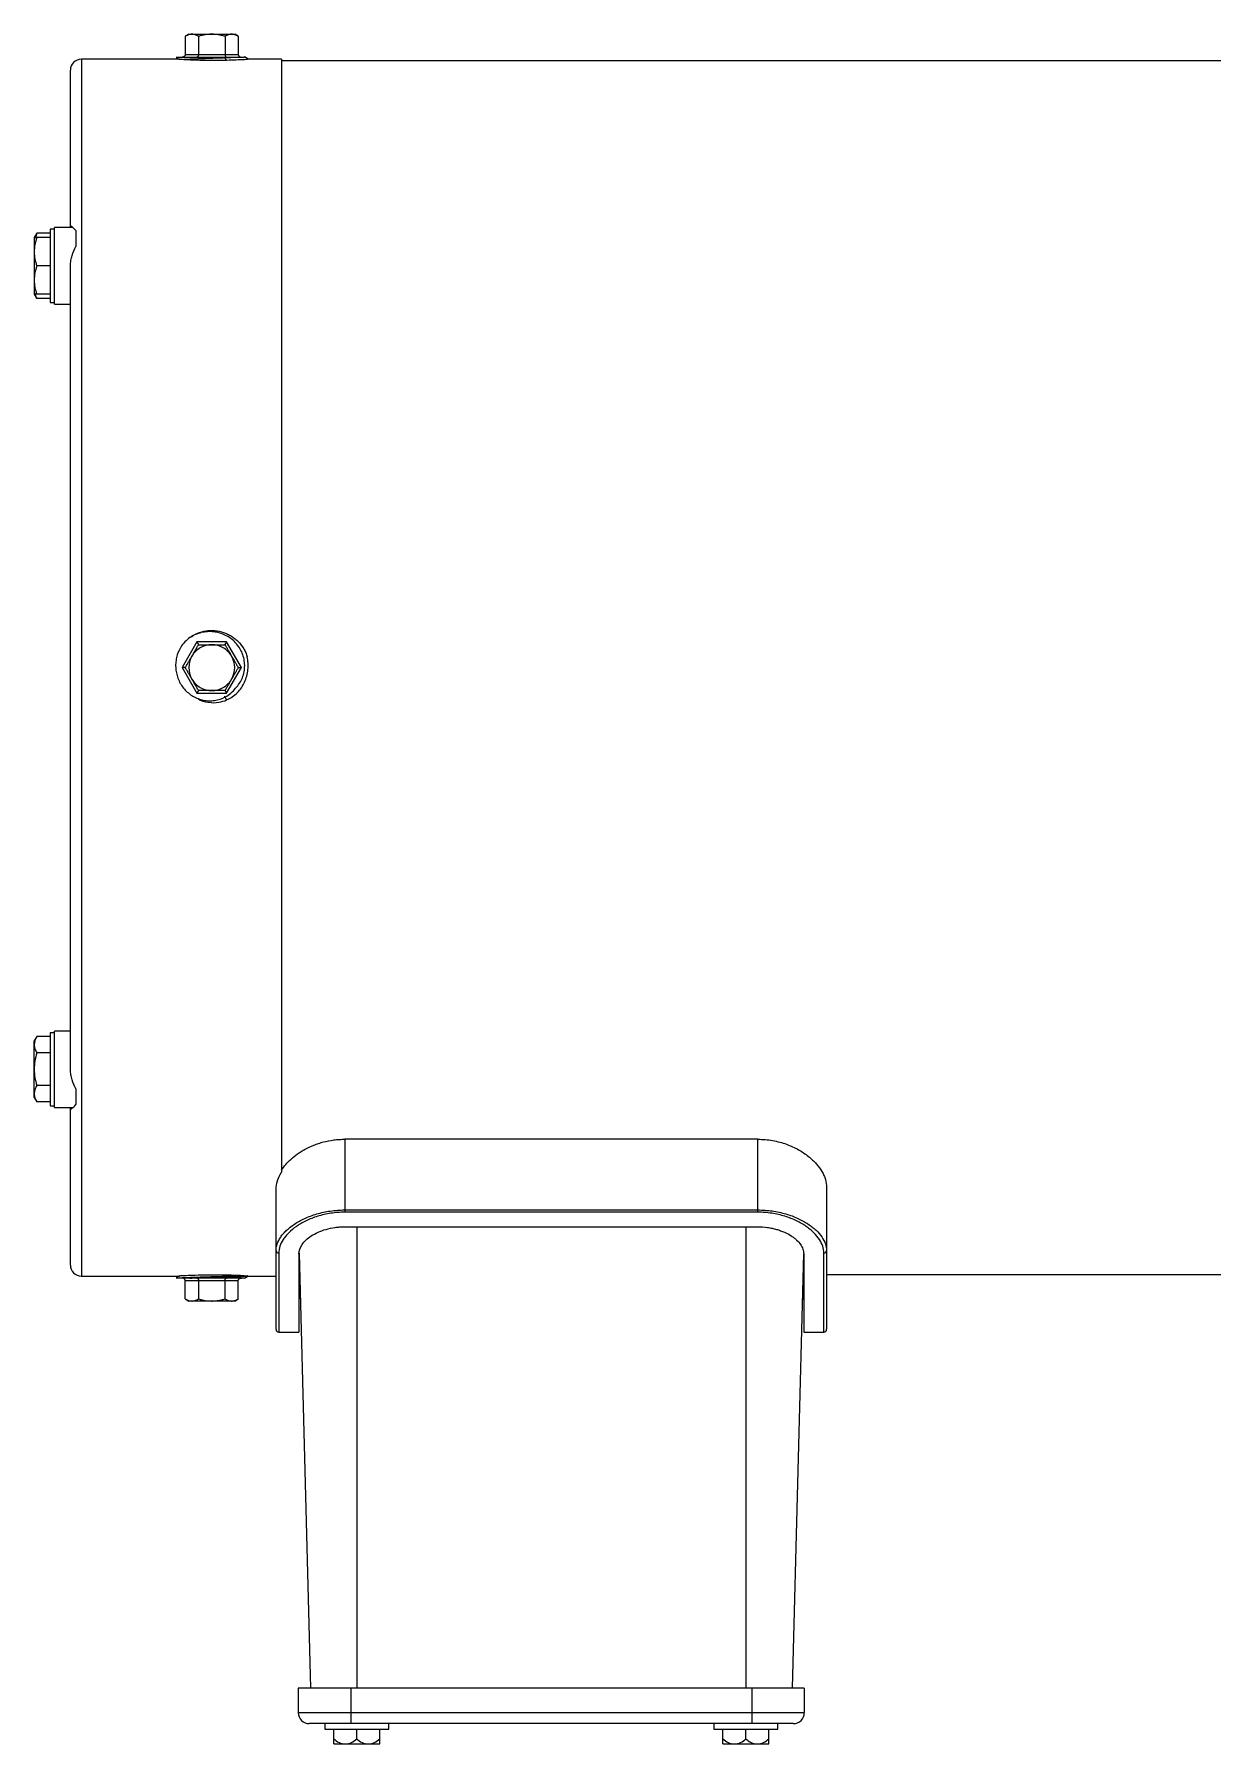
# Paper-space layout '_Top' of a CAD drawing. Header units: inches. Extents: x -5.4 to 7.4, y -5.9 to 3.5.
# Drawn here: x -5.41 to 1.01, y -5.86 to 3.45 of the extents above; entities that cross this region are included whole.
import ezdxf

# ---------------------------------------------------------------- set-up
doc = ezdxf.new("R2010")
doc.units = ezdxf.units.IN
doc.header["$MEASUREMENT"] = 0

psp = doc.layouts.new('_Top')

# ---------------------------------------------------------------- linework, layer by layer
at = {"color": 7, "linetype": 'Continuous', "lineweight": 25}
for p, q in [((-4.5673, 3.4511), (-4.5869, 3.4398)), ((-4.2981, 3.4398), (-4.3177, 3.4511)), ((-4.5868, 3.4398), (-4.5868, 3.341)), ((-4.5147, 3.4398), (-4.5147, 3.341)), ((-4.3703, 3.4398), (-4.3703, 3.341)), ((-4.2982, 3.4398), (-4.2982, 3.341)), ((-4.6176, 3.315), (-5.1525, 3.315)), ((-4.5868, 3.341), (-4.2982, 3.341)), ((-4.371, 3.3234), (-4.3691, 3.326)), ((-4.3616, 3.3103), (-4.371, 3.3234)), ((-4.2461, 3.3162), (-4.2647, 3.3269)), ((-4.0625, 3.315), (-4.2472, 3.315)), ((-4.0625, 3.315), (-4.0625, -2.7494)), ((4.0625, 3.306), (-4.0625, 3.306)), ((-5.2125, 2.397), (-5.2125, 3.255)), ((-5.3962, 2.3666), (-5.41, 2.3427)), ((-5.41, 2.3427), (-5.41, 2.0342)), ((-5.3962, 2.3666), (-5.4036, 2.3427)), ((-5.3235, 2.3666), (-5.3962, 2.3666)), ((-5.3235, 2.3427), (-5.3962, 2.3427)), ((-5.2985, 2.388), (-5.3235, 2.388)), ((-5.3235, 2.388), (-5.3235, 1.989)), ((-5.199, 2.397), (-5.2985, 2.397)), ((-5.2985, 1.98), (-5.2985, 2.397)), ((-5.1825, 2.381), (-5.1825, 2.2949)), ((-5.3235, 2.1885), (-5.3962, 2.1885)), ((-5.2125, -2.1896), (-5.2125, 2.1896)), ((-5.41, 2.0342), (-5.3962, 2.0104)), ((-5.3235, 2.0342), (-5.3962, 2.0342)), ((-5.3235, 2.0104), (-5.3962, 2.0104)), ((-5.3235, 1.989), (-5.2985, 1.989)), ((-5.2985, 1.98), (-5.2125, 1.98)), ((-4.5233, 0.14), (-4.6042, 0)), ((-4.3617, 0.14), (-4.5233, 0.14)), ((-4.2808, 0), (-4.3617, 0.14)), ((-4.6042, 0), (-4.5233, -0.14)), ((-4.3617, -0.14), (-4.2808, 0)), ((-4.5233, -0.14), (-4.3617, -0.14)), ((-4.3616, -0.1764), (-4.371, -0.1558)), ((-5.3962, -2.0104), (-5.41, -2.0342)), ((-5.41, -2.3427), (-5.41, -2.0342)), ((-5.3235, -2.0104), (-5.3962, -2.0104)), ((-5.2985, -1.989), (-5.3235, -1.989)), ((-5.3235, -1.989), (-5.3235, -2.388)), ((-5.2125, -1.98), (-5.2985, -1.98)), ((-5.2985, -2.397), (-5.2985, -1.98)), ((-5.3235, -2.0994), (-5.3962, -2.0994)), ((-5.3235, -2.2776), (-5.3962, -2.2776)), ((-5.1825, -2.2949), (-5.1825, -2.381)), ((-5.41, -2.3427), (-5.3962, -2.3666)), ((-5.3235, -2.3666), (-5.3962, -2.3666)), ((-5.3235, -2.388), (-5.2985, -2.388)), ((-5.2985, -2.397), (-5.1991, -2.397)), ((-5.2125, -3.255), (-5.2125, -2.397)), ((-1.4675, -2.5697), (-3.7175, -2.5697)), ((-3.7175, -2.5697), (-3.7175, -2.9673)), ((-1.4675, -2.9673), (-1.4675, -2.5697)), ((-4.0925, -3.605), (-4.0925, -2.8429)), ((-1.0925, -2.8324), (-1.0925, -3.605)), ((-3.7175, -2.955), (-1.4675, -2.955)), ((-1.4675, -2.9673), (-3.7175, -2.9673)), ((-3.7175, -3.0467), (-1.4675, -3.0467)), ((-3.9675, -3.1933), (-3.9675, -3.62)), ((-3.967, -3.191), (-3.905, -5.5605)), ((-1.218, -3.1918), (-1.28, -5.5605)), ((-1.2175, -3.1933), (-1.2175, -3.62)), ((-5.1525, -3.315), (-4.6176, -3.315)), ((-4.2982, -3.341), (-4.5868, -3.341)), ((-4.5868, -3.4398), (-4.5868, -3.341)), ((-4.5147, -3.341), (-4.5147, -3.4398)), ((-4.3703, -3.4398), (-4.3703, -3.341)), ((-4.2982, -3.4398), (-4.2982, -3.341)), ((-4.2647, -3.3269), (-4.2461, -3.3162)), ((-4.2472, -3.315), (-4.0925, -3.315)), ((-1.0925, -3.306), (4.0625, -3.306)), ((-4.5869, -3.4398), (-4.5673, -3.4511)), ((-4.3177, -3.4511), (-4.2981, -3.4398)), ((-4.0775, -3.62), (-3.9675, -3.62)), ((-1.2175, -3.62), (-1.1075, -3.62)), ((-3.971, -5.5605), (-3.971, -5.6935)), ((-1.214, -5.5605), (-3.971, -5.5605)), ((-3.685, -5.5605), (-3.685, -5.7535)), ((-1.5, -5.5605), (-1.5, -5.7535)), ((-1.214, -5.5605), (-1.214, -5.6935)), ((-3.971, -5.6935), (-1.214, -5.6935)), ((-1.274, -5.7535), (-3.911, -5.7535)), ((-3.8265, -5.7535), (-3.8265, -5.7845)), ((-3.4785, -5.7845), (-3.4785, -5.7535)), ((-1.7065, -5.7535), (-1.7065, -5.7845)), ((-1.3585, -5.7845), (-1.3585, -5.7535)), ((-3.8265, -5.7845), (-3.4785, -5.7845)), ((-3.7775, -5.8635), (-3.7775, -5.7845)), ((-3.7775, -5.8635), (-3.5275, -5.8635)), ((-3.6525, -5.8365), (-3.6525, -5.7845)), ((-3.5275, -5.8635), (-3.5275, -5.7845)), ((-1.7065, -5.7845), (-1.3585, -5.7845)), ((-1.6575, -5.8635), (-1.6575, -5.7845)), ((-1.6575, -5.8635), (-1.4075, -5.8635)), ((-1.5325, -5.8365), (-1.5325, -5.7845)), ((-1.4075, -5.8635), (-1.4075, -5.7845))]:
    psp.add_line(p, q, dxfattribs=at)
at = {"color": 8, "linetype": 'Continuous', "lineweight": 25}
for p, q in [((-5.1525, 3.315), (-5.1525, -3.315)), ((-3.6525, -3.0467), (-3.6525, -5.5605)), ((-1.5325, -3.0467), (-1.5325, -5.5605)), ((-4.0775, -3.1895), (-4.0775, -3.62)), ((-1.1075, -3.62), (-1.1075, -3.1895))]:
    psp.add_line(p, q, dxfattribs=at)
at = {"color": 7, "linetype": 'Continuous', "lineweight": 25}
for centre, radius, start, end in [((-5.1525, 3.255), 0.06, 90, 180), ((-5.1525, -3.255), 0.06, 180, 270), ((-4.0783, -3.1754), 0.0142, 183.8461, 273.38818), ((-1.1067, -3.1754), 0.0142, 266.61182, 356.1539), ((-3.9525, -3.445), 0.015, 123.13768, 180), ((-1.2325, -3.445), 0.015, 360, 56.86232), ((-4.0775, -3.605), 0.015, 180, 270), ((-1.1075, -3.605), 0.015, 270, 0), ((-3.911, -5.6935), 0.06, 180, 270), ((-1.274, -5.6935), 0.06, 270, 0), ((-3.7139, -5.7752), 0.0883, 223.9815, 269.31463), ((-3.7161, -5.7752), 0.0883, 270.68537, 316.0185), ((-3.5889, -5.7752), 0.0883, 223.9815, 269.31463), ((-3.5911, -5.7752), 0.0883, 270.68537, 316.0185), ((-1.5939, -5.7752), 0.0883, 223.9815, 269.31463), ((-1.5961, -5.7752), 0.0883, 270.68537, 316.0185), ((-1.4689, -5.7752), 0.0883, 223.9815, 269.31463), ((-1.4711, -5.7752), 0.0883, 270.68537, 316.0185)]:
    psp.add_arc(centre, radius, start, end, dxfattribs=at)
for points, knots in [([(-4.5508, 3.451), (-4.5522, 3.451), (-4.5551, 3.4509), (-4.5595, 3.4503), (-4.564, 3.4495), (-4.57, 3.4478), (-4.5776, 3.4448), (-4.5837, 3.4415), (-4.5868, 3.4398)], [0, 0, 0, 0, 0.119164, 0.239723, 0.361866, 0.485774, 0.734265, 1, 1, 1, 1]), ([(-4.5147, 3.4398), (-4.5163, 3.4407), (-4.5194, 3.4425), (-4.524, 3.4447), (-4.5286, 3.4466), (-4.5345, 3.4487), (-4.5419, 3.4506), (-4.5478, 3.4509), (-4.5508, 3.451)], [0, 0, 0, 0, 0.135068, 0.265787, 0.392274, 0.514662, 0.760355, 1, 1, 1, 1]), ([(-4.5508, 3.451), (-4.5398, 3.451), (-4.5239, 3.451), (-4.4861, 3.451), (-4.4643, 3.451), (-4.4425, 3.451)], [0, 0, 0, 0, 0.5, 0.5, 1, 1, 1, 1]), ([(-4.4425, 3.451), (-4.4454, 3.451), (-4.4513, 3.4509), (-4.4601, 3.4503), (-4.469, 3.4495), (-4.481, 3.4478), (-4.4963, 3.4448), (-4.5084, 3.4415), (-4.5147, 3.4398)], [0, 0, 0, 0, 0.119134, 0.2396613, 0.3617706, 0.4856436, 0.7342133, 1, 1, 1, 1]), ([(-4.3703, 3.4398), (-4.3735, 3.4407), (-4.3798, 3.4425), (-4.3891, 3.4447), (-4.3981, 3.4466), (-4.41, 3.4487), (-4.4248, 3.4506), (-4.4366, 3.4509), (-4.4425, 3.451)], [0, 0, 0, 0, 0.135032, 0.265717, 0.392175, 0.514535, 0.760293, 1, 1, 1, 1]), ([(-4.4425, 3.451), (-4.4207, 3.451), (-4.3989, 3.451), (-4.3611, 3.451), (-4.3452, 3.451), (-4.3342, 3.451)], [0, 0, 0, 0, 0.5, 0.5, 1, 1, 1, 1]), ([(-4.3342, 3.451), (-4.3357, 3.451), (-4.3386, 3.4509), (-4.343, 3.4503), (-4.3475, 3.4495), (-4.3535, 3.4478), (-4.3611, 3.4448), (-4.3672, 3.4415), (-4.3703, 3.4398)], [0, 0, 0, 0, 0.11917, 0.239736, 0.361885, 0.4858, 0.734292, 1, 1, 1, 1]), ([(-4.2982, 3.4398), (-4.2997, 3.4407), (-4.3029, 3.4425), (-4.3075, 3.4447), (-4.3121, 3.4466), (-4.318, 3.4487), (-4.3254, 3.4506), (-4.3313, 3.4509), (-4.3342, 3.451)], [0, 0, 0, 0, 0.134916, 0.265485, 0.391827, 0.514071, 0.760071, 1, 1, 1, 1]), ([(-4.6364, 3.326), (-4.6371, 3.326), (-4.6392, 3.326), (-4.6187, 3.326), (-4.5787, 3.326), (-4.5233, 3.326), (-4.4611, 3.326), (-4.4078, 3.326), (-4.3791, 3.326), (-4.3691, 3.326)], [0, 0, 0, 0, 0.077191, 0.250746, 0.421156, 0.588415, 0.752513, 0.913507, 1, 1, 1, 1]), ([(-4.6371, 3.3248), (-4.6345, 3.3232), (-4.6289, 3.32), (-4.6232, 3.3167), (-4.6203, 3.315)], [0, 0, 0, 0, 0.473706, 1, 1, 1, 1]), ([(-4.6176, 3.3149), (-4.6177, 3.3149), (-4.6181, 3.315), (-4.6048, 3.3145), (-4.5954, 3.3141)], [0, 0, 0, 0, 0.299851, 1, 1, 1, 1]), ([(-4.5868, 3.341), (-4.5869, 3.3403), (-4.5869, 3.3388), (-4.5875, 3.3367), (-4.5884, 3.3346), (-4.5897, 3.3326), (-4.5915, 3.3306), (-4.594, 3.3288), (-4.5969, 3.3273), (-4.6003, 3.3262), (-4.6027, 3.3261), (-4.6042, 3.326)], [0, 0, 0, 0, 0.084476, 0.171269, 0.260932, 0.353968, 0.450828, 0.574732, 0.714344, 0.833102, 1, 1, 1, 1]), ([(-4.5954, 3.3141), (-4.5946, 3.3142), (-4.5855, 3.3149), (-4.5623, 3.3162), (-4.5172, 3.3181), (-4.4648, 3.32), (-4.4142, 3.3218), (-4.3836, 3.3229), (-4.371, 3.3234)], [0.00000017, 0.00000017, 0.00000017, 0.00000017, 0.00155749, 0.01780749, 0.03405749, 0.05030749, 0.06655749, 0.07905733, 0.07905733, 0.07905733, 0.07905733]), ([(-4.5954, 3.3141), (-4.5911, 3.3139), (-4.5858, 3.3135), (-4.5733, 3.3129), (-4.5659, 3.3125), (-4.5496, 3.3118), (-4.5407, 3.3115), (-4.5213, 3.3108), (-4.5108, 3.3105), (-4.4891, 3.31), (-4.4779, 3.3098), (-4.4545, 3.3095), (-4.4426, 3.3095), (-4.419, 3.3095), (-4.4071, 3.3096), (-4.3838, 3.3098), (-4.3725, 3.31), (-4.3616, 3.3103)], [0, 0, 0, 0, 0.125, 0.125, 0.25, 0.25, 0.375, 0.375, 0.5, 0.5, 0.625, 0.625, 0.75, 0.75, 0.875, 0.875, 1, 1, 1, 1]), ([(-4.5147, 3.341), (-4.5147, 3.3403), (-4.5147, 3.3388), (-4.515, 3.3367), (-4.5155, 3.3346), (-4.5161, 3.3326), (-4.517, 3.3306), (-4.5182, 3.3288), (-4.5197, 3.3273), (-4.5214, 3.3262), (-4.5226, 3.3261), (-4.5233, 3.326)], [0, 0, 0, 0, 0.084476, 0.171269, 0.260932, 0.353968, 0.450828, 0.574732, 0.714344, 0.833102, 1, 1, 1, 1]), ([(-4.3703, 3.341), (-4.3703, 3.3403), (-4.3703, 3.3388), (-4.37, 3.3367), (-4.3695, 3.3346), (-4.3689, 3.3326), (-4.368, 3.3306), (-4.3668, 3.3288), (-4.3653, 3.3273), (-4.3636, 3.3262), (-4.3624, 3.3261), (-4.3617, 3.326)], [0, 0, 0, 0, 0.084477, 0.171274, 0.260945, 0.353994, 0.45087, 0.574655, 0.714328, 0.833072, 1, 1, 1, 1]), ([(-4.3616, 3.3103), (-4.3433, 3.3108), (-4.3068, 3.3119), (-4.2684, 3.3138), (-4.2468, 3.315), (-4.2471, 3.3149), (-4.2472, 3.3148)], [0, 0, 0, 0, 0.279997, 0.559524, 0.861357, 1, 1, 1, 1]), ([(-4.3124, 3.326), (-4.3005, 3.326), (-4.2766, 3.326), (-4.2622, 3.326), (-4.2647, 3.326), (-4.2652, 3.326)], [0, 0, 0, 0, 0.432756, 0.865351, 1, 1, 1, 1]), ([(-4.2982, 3.341), (-4.2981, 3.3403), (-4.2981, 3.3388), (-4.2975, 3.3367), (-4.2966, 3.3346), (-4.2953, 3.3326), (-4.2935, 3.3306), (-4.291, 3.3288), (-4.2881, 3.3273), (-4.2847, 3.3262), (-4.2823, 3.3261), (-4.2808, 3.326)], [0, 0, 0, 0, 0.084477, 0.171274, 0.260945, 0.353994, 0.45087, 0.574655, 0.714328, 0.833072, 1, 1, 1, 1]), ([(-5.3962, 2.3427), (-5.4004, 2.3302), (-5.4039, 2.3173), (-5.4087, 2.2916), (-5.41, 2.2787), (-5.41, 2.2656)], [0, 0, 0, 0, 0.5, 0.5, 1, 1, 1, 1]), ([(-5.41, 2.3427), (-5.41, 2.3427), (-5.4087, 2.3427), (-5.4039, 2.3427), (-5.4004, 2.3427), (-5.3962, 2.3427)], [0, 0, 0, 0, 0.5, 0.5, 1, 1, 1, 1]), ([(-5.1825, 2.381), (-5.1904, 2.3895), (-5.1975, 2.3962), (-5.2058, 2.4034), (-5.2081, 2.4052), (-5.2115, 2.4078), (-5.2125, 2.4084), (-5.2125, 2.4085)], [0, 0, 0, 0, 0.5, 0.5, 0.75, 0.75, 1, 1, 1, 1]), ([(-5.41, 2.2656), (-5.41, 2.2526), (-5.4087, 2.2393), (-5.4038, 2.2136), (-5.4004, 2.201), (-5.3962, 2.1885)], [0, 0, 0, 0, 0.5, 0.5, 1, 1, 1, 1]), ([(-5.2125, 2.1896), (-5.2125, 2.1992), (-5.2115, 2.2086), (-5.2081, 2.2274), (-5.2058, 2.2366), (-5.1975, 2.263), (-5.1904, 2.2795), (-5.1825, 2.2949)], [0, 0, 0, 0, 0.25, 0.25, 0.5, 0.5, 1, 1, 1, 1]), ([(-5.41, 2.1114), (-5.41, 2.0983), (-5.4087, 2.0852), (-5.4039, 2.0595), (-5.4004, 2.0468), (-5.3962, 2.0342)], [0, 0, 0, 0, 0.5, 0.5, 1, 1, 1, 1]), ([(-5.4048, 2.0342), (-5.4039, 2.0292), (-5.4025, 2.0211), (-5.398, 2.0134), (-5.3962, 2.0104)], [0, 0, 0, 0, 0.61803, 1, 1, 1, 1]), ([(-4.5618, 0.1636), (-4.5487, 0.1731), (-4.5348, 0.1809), (-4.5052, 0.1932), (-4.4894, 0.1976), (-4.4657, 0.2012), (-4.4578, 0.202), (-4.4417, 0.2025), (-4.4336, 0.2023), (-4.4095, 0.2003), (-4.3939, 0.1971), (-4.371, 0.1894), (-4.3634, 0.1864), (-4.3489, 0.1795), (-4.3419, 0.1757), (-4.3284, 0.1672), (-4.3218, 0.1625), (-4.3093, 0.1524), (-4.3033, 0.1469), (-4.2865, 0.1297), (-4.2768, 0.117), (-4.2644, 0.0961), (-4.2607, 0.0889), (-4.2543, 0.0743), (-4.2515, 0.0668), (-4.2492, 0.0591)], [0, 0, 0, 0, 0.125, 0.125, 0.25, 0.25, 0.3125, 0.3125, 0.375, 0.375, 0.5, 0.5, 0.5625, 0.5625, 0.625, 0.625, 0.6875, 0.6875, 0.75, 0.75, 0.875, 0.875, 0.9375, 0.9375, 1, 1, 1, 1]), ([(-4.3124, -0.1117), (-4.3044, -0.1035), (-4.2974, -0.0946), (-4.2851, -0.0756), (-4.2798, -0.0654), (-4.2714, -0.0443), (-4.2683, -0.0334), (-4.2641, -0.0111), (-4.2631, 0.0004), (-4.2632, 0.0231), (-4.2643, 0.0343), (-4.2688, 0.0567), (-4.272, 0.0677), (-4.2804, 0.0887), (-4.2856, 0.0988), (-4.2979, 0.1181), (-4.3049, 0.127), (-4.3202, 0.1436), (-4.3288, 0.1513), (-4.3471, 0.1649), (-4.3567, 0.1708), (-4.377, 0.1809), (-4.3877, 0.1851), (-4.4095, 0.1915), (-4.4206, 0.1937), (-4.4431, 0.1961), (-4.4546, 0.1964), (-4.4772, 0.1949), (-4.4884, 0.1932), (-4.5105, 0.1879), (-4.5214, 0.1842), (-4.5422, 0.1752), (-4.5522, 0.1698), (-4.5618, 0.1636)], [0, 0, 0, 0, 0.0625, 0.0625, 0.125, 0.125, 0.1875, 0.1875, 0.25, 0.25, 0.3125, 0.3125, 0.375, 0.375, 0.4375, 0.4375, 0.5, 0.5, 0.5625, 0.5625, 0.625, 0.625, 0.6875, 0.6875, 0.75, 0.75, 0.8125, 0.8125, 0.875, 0.875, 0.9375, 0.9375, 1, 1, 1, 1]), ([(-4.6118, 0.111), (-4.6222, 0.0933), (-4.6297, 0.0745), (-4.6366, 0.0445), (-4.6381, 0.0344), (-4.6395, 0.0141), (-4.6395, 0.004), (-4.6377, -0.0163), (-4.6361, -0.0265), (-4.6312, -0.0463), (-4.628, -0.0559), (-4.6202, -0.0746), (-4.6154, -0.0838), (-4.6046, -0.1011), (-4.5986, -0.1093), (-4.5852, -0.1245), (-4.5778, -0.1317), (-4.562, -0.1448), (-4.5537, -0.1505), (-4.5362, -0.1607), (-4.5269, -0.1652), (-4.5078, -0.1724), (-4.498, -0.1752), (-4.4781, -0.1791), (-4.4679, -0.1803), (-4.4474, -0.1809), (-4.4372, -0.1803), (-4.4071, -0.1759), (-4.3873, -0.1695), (-4.3691, -0.1599)], [0, 0, 0, 0, 0.125, 0.125, 0.1875, 0.1875, 0.25, 0.25, 0.3125, 0.3125, 0.375, 0.375, 0.4375, 0.4375, 0.5, 0.5, 0.5625, 0.5625, 0.625, 0.625, 0.6875, 0.6875, 0.75, 0.75, 0.8125, 0.8125, 0.875, 0.875, 1, 1, 1, 1]), ([(-4.4425, 0.125), (-4.4643, 0.125), (-4.4861, 0.1192), (-4.5239, 0.0973), (-4.5398, 0.0814), (-4.5508, 0.0625)], [0, 0, 0, 0, 0.5, 0.5, 1, 1, 1, 1]), ([(-4.5508, 0.0625), (-4.5493, 0.065), (-4.5464, 0.0701), (-4.542, 0.0777), (-4.5375, 0.0855), (-4.5315, 0.0958), (-4.5239, 0.1091), (-4.5178, 0.1196), (-4.5147, 0.125)], [0, 0, 0, 0, 0.11917, 0.239736, 0.361885, 0.4858, 0.734292, 1, 1, 1, 1]), ([(-4.5233, 0.14), (-4.5228, 0.1391), (-4.5219, 0.1376), (-4.5207, 0.1355), (-4.5195, 0.1334), (-4.5182, 0.1312), (-4.5168, 0.1287), (-4.5156, 0.1267), (-4.5148, 0.1253), (-4.5147, 0.1251), (-4.5147, 0.125)], [0, 0, 0, 0, 0.11681, 0.212178, 0.286099, 0.425812, 0.549727, 0.708818, 0.858132, 1, 1, 1, 1]), ([(-4.5147, 0.125), (-4.5115, 0.125), (-4.5052, 0.125), (-4.4959, 0.125), (-4.4869, 0.125), (-4.475, 0.125), (-4.4602, 0.125), (-4.4484, 0.125), (-4.4425, 0.125)], [0, 0, 0, 0, 0.135032, 0.265717, 0.392175, 0.514535, 0.760293, 1, 1, 1, 1]), ([(-4.3342, 0.0625), (-4.3452, 0.0814), (-4.3611, 0.0973), (-4.3989, 0.1192), (-4.4207, 0.125), (-4.4425, 0.125)], [0, 0, 0, 0, 0.5, 0.5, 1, 1, 1, 1]), ([(-4.4425, 0.125), (-4.4396, 0.125), (-4.4337, 0.125), (-4.4249, 0.125), (-4.416, 0.125), (-4.404, 0.125), (-4.3887, 0.125), (-4.3766, 0.125), (-4.3703, 0.125)], [0, 0, 0, 0, 0.119134, 0.239661, 0.361771, 0.485644, 0.734213, 1, 1, 1, 1]), ([(-4.3703, 0.125), (-4.3703, 0.125), (-4.3703, 0.1251), (-4.37, 0.1256), (-4.3695, 0.1264), (-4.3689, 0.1275), (-4.368, 0.1291), (-4.3668, 0.1312), (-4.3653, 0.1337), (-4.3636, 0.1367), (-4.3624, 0.1388), (-4.3617, 0.14)], [0, 0, 0, 0, 0.0844767, 0.1712737, 0.260945, 0.3539937, 0.4508699, 0.574655, 0.7143281, 0.8330716, 1, 1, 1, 1]), ([(-4.3703, 0.125), (-4.3687, 0.1222), (-4.3656, 0.1168), (-4.361, 0.1088), (-4.3564, 0.1009), (-4.3505, 0.0906), (-4.3431, 0.0778), (-4.3372, 0.0676), (-4.3342, 0.0625)], [0, 0, 0, 0, 0.1350681, 0.2657866, 0.3922742, 0.5146617, 0.7603551, 1, 1, 1, 1]), ([(-4.5868, 0), (-4.5869, 0), (-4.5869, 0), (-4.5875, 0), (-4.5884, 0), (-4.5897, 0), (-4.5915, 0), (-4.594, 0), (-4.5969, 0), (-4.6003, 0), (-4.6027, 0), (-4.6042, 0)], [0, 0, 0, 0, 0.084476, 0.171269, 0.260932, 0.353968, 0.450828, 0.574732, 0.714344, 0.833102, 1, 1, 1, 1]), ([(-4.5868, 0), (-4.5853, 0.0027), (-4.5821, 0.0082), (-4.5775, 0.0162), (-4.5729, 0.0241), (-4.567, 0.0344), (-4.5596, 0.0471), (-4.5537, 0.0574), (-4.5508, 0.0625)], [0, 0, 0, 0, 0.134916, 0.265485, 0.391827, 0.514071, 0.760071, 1, 1, 1, 1]), ([(-4.5508, -0.0625), (-4.5522, -0.06), (-4.5551, -0.0549), (-4.5595, -0.0473), (-4.564, -0.0396), (-4.57, -0.0292), (-4.5776, -0.0159), (-4.5837, -0.0054), (-4.5868, 0)], [0, 0, 0, 0, 0.1191638, 0.2397227, 0.3618656, 0.4857743, 0.7342655, 1, 1, 1, 1]), ([(-4.5508, 0.0625), (-4.5617, 0.0436), (-4.5675, 0.0218), (-4.5675, -0.0218), (-4.5617, -0.0436), (-4.5508, -0.0625)], [0, 0, 0, 0, 0.5, 0.5, 1, 1, 1, 1]), ([(-4.3616, -0.1764), (-4.3507, -0.1716), (-4.3405, -0.1659), (-4.3212, -0.1526), (-4.3121, -0.1449), (-4.2954, -0.1282), (-4.288, -0.1192), (-4.2746, -0.0998), (-4.2687, -0.0895), (-4.2589, -0.0681), (-4.2549, -0.0571), (-4.2487, -0.0345), (-4.2465, -0.0227), (-4.2441, 0.0006), (-4.2438, 0.0123), (-4.2451, 0.0358), (-4.2467, 0.0476), (-4.2492, 0.0591)], [0, 0, 0, 0, 0.125, 0.125, 0.25, 0.25, 0.375, 0.375, 0.5, 0.5, 0.625, 0.625, 0.75, 0.75, 0.875, 0.875, 1, 1, 1, 1]), ([(-4.3342, -0.0625), (-4.3233, -0.0436), (-4.3175, -0.0218), (-4.3175, 0.0218), (-4.3233, 0.0436), (-4.3342, 0.0625)], [0, 0, 0, 0, 0.5, 0.5, 1, 1, 1, 1]), ([(-4.3342, 0.0625), (-4.3328, 0.06), (-4.3299, 0.0549), (-4.3255, 0.0473), (-4.321, 0.0396), (-4.315, 0.0292), (-4.3074, 0.0159), (-4.3013, 0.0054), (-4.2982, 0)], [0, 0, 0, 0, 0.119164, 0.239723, 0.361866, 0.485774, 0.734265, 1, 1, 1, 1]), ([(-4.2982, 0), (-4.2997, -0.0027), (-4.3029, -0.0082), (-4.3075, -0.0162), (-4.3121, -0.0241), (-4.318, -0.0344), (-4.3254, -0.0471), (-4.3313, -0.0574), (-4.3342, -0.0625)], [0, 0, 0, 0, 0.134916, 0.265485, 0.391827, 0.514071, 0.760071, 1, 1, 1, 1]), ([(-4.2982, 0), (-4.2981, 0), (-4.2981, 0), (-4.2975, 0), (-4.2966, 0), (-4.2953, 0), (-4.2935, 0), (-4.291, 0), (-4.2881, 0), (-4.2847, 0), (-4.2823, 0), (-4.2808, 0)], [0, 0, 0, 0, 0.084477, 0.171274, 0.260945, 0.353994, 0.45087, 0.574655, 0.714328, 0.833072, 1, 1, 1, 1]), ([(-4.5508, -0.0625), (-4.5398, -0.0814), (-4.5239, -0.0973), (-4.4861, -0.1192), (-4.4643, -0.125), (-4.4425, -0.125)], [0, 0, 0, 0, 0.5, 0.5, 1, 1, 1, 1]), ([(-4.5147, -0.125), (-4.5163, -0.1222), (-4.5194, -0.1168), (-4.524, -0.1088), (-4.5286, -0.1009), (-4.5345, -0.0906), (-4.5419, -0.0778), (-4.5478, -0.0676), (-4.5508, -0.0625)], [0, 0, 0, 0, 0.1350681, 0.2657866, 0.3922742, 0.5146617, 0.7603551, 1, 1, 1, 1]), ([(-4.4425, -0.125), (-4.4207, -0.125), (-4.3989, -0.1192), (-4.3611, -0.0973), (-4.3452, -0.0814), (-4.3342, -0.0625)], [0, 0, 0, 0, 0.5, 0.5, 1, 1, 1, 1]), ([(-4.3342, -0.0625), (-4.3357, -0.065), (-4.3386, -0.0701), (-4.343, -0.0777), (-4.3475, -0.0855), (-4.3535, -0.0958), (-4.3611, -0.1091), (-4.3672, -0.1196), (-4.3703, -0.125)], [0, 0, 0, 0, 0.11917, 0.239736, 0.361885, 0.4858, 0.734292, 1, 1, 1, 1]), ([(-4.5147, -0.125), (-4.5147, -0.125), (-4.5147, -0.1251), (-4.515, -0.1256), (-4.5155, -0.1264), (-4.5161, -0.1275), (-4.517, -0.1291), (-4.5182, -0.1312), (-4.5197, -0.1337), (-4.5214, -0.1367), (-4.5226, -0.1388), (-4.5233, -0.14)], [0, 0, 0, 0, 0.084476, 0.171269, 0.260932, 0.353968, 0.450828, 0.574732, 0.714344, 0.833102, 1, 1, 1, 1]), ([(-4.5179, -0.1679), (-4.5177, -0.1681), (-4.5023, -0.181), (-4.4616, -0.1905), (-4.4076, -0.1929), (-4.3754, -0.1814), (-4.3616, -0.1764)], [0, 0, 0, 0, 0.005607, 0.372748, 0.730168, 1, 1, 1, 1]), ([(-4.4425, -0.125), (-4.4454, -0.125), (-4.4513, -0.125), (-4.4601, -0.125), (-4.469, -0.125), (-4.481, -0.125), (-4.4963, -0.125), (-4.5084, -0.125), (-4.5147, -0.125)], [0, 0, 0, 0, 0.119134, 0.239661, 0.361771, 0.485644, 0.734213, 1, 1, 1, 1]), ([(-4.3703, -0.125), (-4.3735, -0.125), (-4.3798, -0.125), (-4.3891, -0.125), (-4.3981, -0.125), (-4.41, -0.125), (-4.4248, -0.125), (-4.4366, -0.125), (-4.4425, -0.125)], [0, 0, 0, 0, 0.135032, 0.265717, 0.392175, 0.514535, 0.760293, 1, 1, 1, 1]), ([(-4.3703, -0.125), (-4.3703, -0.125), (-4.3703, -0.1251), (-4.37, -0.1256), (-4.3695, -0.1264), (-4.3689, -0.1275), (-4.368, -0.1291), (-4.3668, -0.1312), (-4.3653, -0.1337), (-4.3636, -0.1367), (-4.3624, -0.1388), (-4.3617, -0.14)], [0, 0, 0, 0, 0.084477, 0.171274, 0.260945, 0.353994, 0.45087, 0.574655, 0.714328, 0.833072, 1, 1, 1, 1]), ([(-5.41, -2.0549), (-5.41, -2.0625), (-5.4087, -2.07), (-5.4039, -2.0848), (-5.4004, -2.0922), (-5.3962, -2.0994)], [0, 0, 0, 0, 0.5, 0.5, 1, 1, 1, 1]), ([(-5.41, -2.1885), (-5.41, -2.2036), (-5.4087, -2.2187), (-5.4039, -2.2484), (-5.4004, -2.263), (-5.3962, -2.2776)], [0, 0, 0, 0, 0.5, 0.5, 1, 1, 1, 1]), ([(-5.1825, -2.2949), (-5.1904, -2.2796), (-5.1975, -2.2632), (-5.2058, -2.2365), (-5.2081, -2.2274), (-5.2115, -2.2088), (-5.2125, -2.1991), (-5.2125, -2.1896)], [0, 0, 0, 0, 0.5, 0.5, 0.75, 0.75, 1, 1, 1, 1]), ([(-5.3962, -2.2776), (-5.4004, -2.2848), (-5.4039, -2.2922), (-5.4087, -2.3071), (-5.41, -2.3145), (-5.41, -2.3221)], [0, 0, 0, 0, 0.5, 0.5, 1, 1, 1, 1]), ([(-5.41, -2.3221), (-5.41, -2.3296), (-5.4087, -2.3373), (-5.4038, -2.3521), (-5.4004, -2.3594), (-5.3962, -2.3666)], [0, 0, 0, 0, 0.5, 0.5, 1, 1, 1, 1]), ([(-5.2125, -2.4085), (-5.2125, -2.4084), (-5.2115, -2.4078), (-5.2081, -2.4052), (-5.2058, -2.4034), (-5.1975, -2.3963), (-5.1904, -2.3895), (-5.1825, -2.381)], [0, 0, 0, 0, 0.25, 0.25, 0.5, 0.5, 1, 1, 1, 1]), ([(-4.0625, -2.7386), (-4.0492, -2.7175), (-4.032, -2.6971), (-4, -2.6681), (-3.9883, -2.6587), (-3.969, -2.6451), (-3.9623, -2.6406), (-3.9484, -2.632), (-3.9412, -2.6278), (-3.919, -2.6158), (-3.9033, -2.6084), (-3.8782, -2.5984), (-3.8695, -2.5953), (-3.8518, -2.5895), (-3.8428, -2.5869), (-3.8153, -2.5797), (-3.7964, -2.576), (-3.767, -2.5722), (-3.7571, -2.5713), (-3.7373, -2.57), (-3.7274, -2.5697), (-3.7175, -2.5697)], [0, 0, 0, 0, 0.25, 0.25, 0.375, 0.375, 0.4375, 0.4375, 0.5, 0.5, 0.625, 0.625, 0.6875, 0.6875, 0.75, 0.75, 0.875, 0.875, 0.9375, 0.9375, 1, 1, 1, 1]), ([(-1.4675, -2.5697), (-1.4399, -2.5697), (-1.4131, -2.5721), (-1.3738, -2.5791), (-1.3608, -2.582), (-1.3356, -2.5887), (-1.3235, -2.5925), (-1.3, -2.601), (-1.2886, -2.6056), (-1.2666, -2.6156), (-1.2561, -2.621), (-1.2261, -2.6378), (-1.2081, -2.65), (-1.1837, -2.6694), (-1.176, -2.6761), (-1.1617, -2.6897), (-1.155, -2.6966), (-1.1366, -2.7175), (-1.1263, -2.7317), (-1.1137, -2.7535), (-1.11, -2.7607), (-1.1037, -2.7752), (-1.101, -2.7824), (-1.0947, -2.804), (-1.0925, -2.8183), (-1.0925, -2.8324)], [0, 0, 0, 0, 0.125, 0.125, 0.1875, 0.1875, 0.25, 0.25, 0.3125, 0.3125, 0.375, 0.375, 0.5, 0.5, 0.5625, 0.5625, 0.625, 0.625, 0.75, 0.75, 0.8125, 0.8125, 0.875, 0.875, 1, 1, 1, 1]), ([(-4.0925, -2.8429), (-4.0925, -2.8275), (-4.0899, -2.8121), (-4.0799, -2.7809), (-4.0725, -2.7652), (-4.0625, -2.7494)], [0, 0, 0, 0, 0.5, 0.5, 1, 1, 1, 1]), ([(-4.0925, -3.1763), (-4.0925, -3.1641), (-4.0903, -3.1518), (-4.0816, -3.1271), (-4.0753, -3.1147), (-4.0625, -3.0962), (-4.0577, -3.09), (-4.047, -3.0777), (-4.0412, -3.0716), (-4.0223, -3.0538), (-4.0079, -3.0424), (-3.9749, -3.0206), (-3.9563, -3.0102), (-3.9159, -2.9917), (-3.8941, -2.9835), (-3.8469, -2.9697), (-3.8222, -2.9643), (-3.7839, -2.9588), (-3.7709, -2.9574), (-3.7444, -2.9555), (-3.7309, -2.955), (-3.7175, -2.955)], [0, 0, 0, 0, 0.125, 0.125, 0.25, 0.25, 0.3125, 0.3125, 0.375, 0.375, 0.5, 0.5, 0.625, 0.625, 0.75, 0.75, 0.875, 0.875, 0.9375, 0.9375, 1, 1, 1, 1]), ([(-3.7175, -2.9673), (-3.7305, -2.9673), (-3.7436, -2.9678), (-3.7692, -2.9697), (-3.7817, -2.9711), (-3.8064, -2.9749), (-3.8185, -2.9772), (-3.8422, -2.9826), (-3.8539, -2.9858), (-3.888, -2.9963), (-3.909, -3.0046), (-3.9476, -3.0233), (-3.9655, -3.0337), (-3.997, -3.0556), (-4.0107, -3.0671), (-4.0287, -3.0849), (-4.0342, -3.0909), (-4.0444, -3.1032), (-4.049, -3.1094), (-4.0611, -3.128), (-4.0672, -3.1404), (-4.0754, -3.165), (-4.0775, -3.1773), (-4.0775, -3.1895)], [0, 0, 0, 0, 0.0625, 0.0625, 0.125, 0.125, 0.1875, 0.1875, 0.25, 0.25, 0.375, 0.375, 0.5, 0.5, 0.625, 0.625, 0.6875, 0.6875, 0.75, 0.75, 0.875, 0.875, 1, 1, 1, 1]), ([(-1.4675, -2.955), (-1.4407, -2.955), (-1.4145, -2.9569), (-1.3761, -2.9624), (-1.3634, -2.9646), (-1.3386, -2.97), (-1.3265, -2.9731), (-1.3032, -2.9799), (-1.2919, -2.9837), (-1.27, -2.9918), (-1.2594, -2.9962), (-1.229, -3.0101), (-1.2106, -3.0203), (-1.1858, -3.0367), (-1.1779, -3.0423), (-1.1633, -3.0538), (-1.1565, -3.0597), (-1.1376, -3.0774), (-1.127, -3.0896), (-1.1098, -3.1146), (-1.1034, -3.127), (-1.0947, -3.1518), (-1.0925, -3.1641), (-1.0925, -3.1763)], [0, 0, 0, 0, 0.125, 0.125, 0.1875, 0.1875, 0.25, 0.25, 0.3125, 0.3125, 0.375, 0.375, 0.5, 0.5, 0.5625, 0.5625, 0.625, 0.625, 0.75, 0.75, 0.875, 0.875, 1, 1, 1, 1]), ([(-1.1075, -3.1895), (-1.1075, -3.1773), (-1.1096, -3.165), (-1.1178, -3.1403), (-1.124, -3.1279), (-1.1403, -3.1029), (-1.1504, -3.0907), (-1.1684, -3.0729), (-1.1749, -3.067), (-1.1888, -3.0555), (-1.1963, -3.0498), (-1.2201, -3.0334), (-1.2376, -3.0231), (-1.2667, -3.0091), (-1.2769, -3.0047), (-1.298, -2.9964), (-1.3088, -2.9926), (-1.3313, -2.9857), (-1.3429, -2.9826), (-1.3668, -2.9771), (-1.3791, -2.9748), (-1.4163, -2.9692), (-1.4416, -2.9673), (-1.4675, -2.9673)], [0, 0, 0, 0, 0.125, 0.125, 0.25, 0.25, 0.375, 0.375, 0.4375, 0.4375, 0.5, 0.5, 0.625, 0.625, 0.6875, 0.6875, 0.75, 0.75, 0.8125, 0.8125, 0.875, 0.875, 1, 1, 1, 1]), ([(-3.9675, -3.1933), (-3.9675, -3.1765), (-3.9618, -3.1598), (-3.9449, -3.135), (-3.9377, -3.1267), (-3.921, -3.111), (-3.9114, -3.1034), (-3.8894, -3.0892), (-3.8769, -3.0824), (-3.8499, -3.0703), (-3.8354, -3.065), (-3.8038, -3.0561), (-3.7873, -3.0527), (-3.7617, -3.0491), (-3.7531, -3.0482), (-3.7354, -3.047), (-3.7265, -3.0467), (-3.7175, -3.0467)], [0, 0, 0, 0, 0.25, 0.25, 0.375, 0.375, 0.5, 0.5, 0.625, 0.625, 0.75, 0.75, 0.875, 0.875, 0.9375, 0.9375, 1, 1, 1, 1]), ([(-1.4675, -3.0467), (-1.4497, -3.0467), (-1.4322, -3.0479), (-1.4066, -3.0514), (-1.3981, -3.0529), (-1.3815, -3.0563), (-1.3735, -3.0583), (-1.3579, -3.0627), (-1.3504, -3.0651), (-1.3357, -3.0704), (-1.3286, -3.0732), (-1.3083, -3.0823), (-1.2961, -3.0889), (-1.2795, -3.0996), (-1.2742, -3.1033), (-1.2645, -3.1109), (-1.2599, -3.1148), (-1.2474, -3.1266), (-1.2404, -3.1347), (-1.2289, -3.1514), (-1.2247, -3.1598), (-1.219, -3.1766), (-1.2175, -3.185), (-1.2175, -3.1933)], [0, 0, 0, 0, 0.125, 0.125, 0.1875, 0.1875, 0.25, 0.25, 0.3125, 0.3125, 0.375, 0.375, 0.5, 0.5, 0.5625, 0.5625, 0.625, 0.625, 0.75, 0.75, 0.875, 0.875, 1, 1, 1, 1]), ([(-4.6118, -3.326), (-4.6222, -3.326), (-4.6383, -3.326), (-4.6369, -3.326), (-4.6364, -3.326)], [0, 0, 0, 0, 0.639378, 1, 1, 1, 1]), ([(-4.6184, -3.3139), (-4.622, -3.316), (-4.6282, -3.3196), (-4.6345, -3.3232), (-4.6371, -3.3248)], [0, 0, 0, 0, 0.572663, 1, 1, 1, 1]), ([(-4.2655, -3.3136), (-4.2792, -3.313), (-4.307, -3.3118), (-4.3673, -3.3102), (-4.4348, -3.3096), (-4.5028, -3.3103), (-4.5617, -3.3121), (-4.6016, -3.3138), (-4.6206, -3.3149), (-4.6185, -3.3149), (-4.6179, -3.3149)], [0, 0, 0, 0, 0.133074, 0.270392, 0.412315, 0.555236, 0.695281, 0.828773, 0.953789, 1, 1, 1, 1]), ([(-4.2655, -3.3136), (-4.2697, -3.3138), (-4.2743, -3.3141), (-4.2846, -3.3146), (-4.2902, -3.3149), (-4.3081, -3.3156), (-4.3216, -3.3162), (-4.3513, -3.3172), (-4.367, -3.3177), (-4.3919, -3.3185), (-4.4004, -3.3187), (-4.4176, -3.3193), (-4.4261, -3.3195), (-4.4434, -3.32), (-4.452, -3.3203), (-4.4694, -3.3208), (-4.478, -3.3211), (-4.4949, -3.3216), (-4.5032, -3.3219), (-4.5194, -3.3224), (-4.5275, -3.3226), (-4.5507, -3.3234), (-4.5649, -3.3239), (-4.5843, -3.3247), (-4.5904, -3.325), (-4.6018, -3.3255), (-4.607, -3.3257), (-4.6118, -3.326)], [0, 0, 0, 0, 0.0625, 0.0625, 0.125, 0.125, 0.25, 0.25, 0.375, 0.375, 0.4375, 0.4375, 0.5, 0.5, 0.5625, 0.5625, 0.625, 0.625, 0.6875, 0.6875, 0.75, 0.75, 0.875, 0.875, 0.9375, 0.9375, 1, 1, 1, 1]), ([(-4.5868, -3.341), (-4.5869, -3.3403), (-4.5869, -3.3388), (-4.5875, -3.3367), (-4.5884, -3.3346), (-4.5897, -3.3326), (-4.5915, -3.3306), (-4.594, -3.3288), (-4.5969, -3.3273), (-4.6003, -3.3262), (-4.6027, -3.3261), (-4.6042, -3.326)], [0, 0, 0, 0, 0.084476, 0.171269, 0.260932, 0.353968, 0.450828, 0.574732, 0.714344, 0.833102, 1, 1, 1, 1]), ([(-4.5618, -3.326), (-4.5487, -3.3255), (-4.5348, -3.325), (-4.5052, -3.3241), (-4.4894, -3.3236), (-4.4657, -3.3229), (-4.4578, -3.3226), (-4.4417, -3.3222), (-4.4336, -3.3219), (-4.4095, -3.3212), (-4.3939, -3.3207), (-4.371, -3.32), (-4.3634, -3.3198), (-4.3489, -3.3193), (-4.3419, -3.319), (-4.3284, -3.3186), (-4.3218, -3.3183), (-4.3093, -3.3178), (-4.3033, -3.3176), (-4.2865, -3.3169), (-4.2768, -3.3164), (-4.2644, -3.3157), (-4.2607, -3.3154), (-4.2543, -3.315), (-4.2515, -3.3147), (-4.2492, -3.3145)], [0, 0, 0, 0, 0.125, 0.125, 0.25, 0.25, 0.3125, 0.3125, 0.375, 0.375, 0.5, 0.5, 0.5625, 0.5625, 0.625, 0.625, 0.6875, 0.6875, 0.75, 0.75, 0.875, 0.875, 0.9375, 0.9375, 1, 1, 1, 1]), ([(-4.2652, -3.326), (-4.2653, -3.326), (-4.2655, -3.326), (-4.2887, -3.326), (-4.3296, -3.326), (-4.3855, -3.326), (-4.4494, -3.326), (-4.5113, -3.326), (-4.5461, -3.326), (-4.5618, -3.326)], [0, 0, 0, 0, 0.100772, 0.248333, 0.398942, 0.553148, 0.709911, 0.869041, 1, 1, 1, 1]), ([(-4.5233, -3.326), (-4.5228, -3.326), (-4.5219, -3.3261), (-4.5207, -3.3266), (-4.5195, -3.3275), (-4.5182, -3.3288), (-4.5168, -3.3309), (-4.5156, -3.3338), (-4.5148, -3.3373), (-4.5147, -3.3398), (-4.5147, -3.341)], [0, 0, 0, 0, 0.1168102, 0.2121776, 0.2860986, 0.4258117, 0.549727, 0.7088181, 0.8581317, 1, 1, 1, 1]), ([(-4.3703, -3.341), (-4.3703, -3.3403), (-4.3703, -3.3388), (-4.37, -3.3367), (-4.3695, -3.3346), (-4.3689, -3.3326), (-4.368, -3.3306), (-4.3668, -3.3288), (-4.3653, -3.3273), (-4.3636, -3.3262), (-4.3624, -3.3261), (-4.3617, -3.326)], [0, 0, 0, 0, 0.084477, 0.171274, 0.260945, 0.353994, 0.45087, 0.574655, 0.714328, 0.833072, 1, 1, 1, 1]), ([(-4.2982, -3.341), (-4.2981, -3.3403), (-4.2981, -3.3388), (-4.2975, -3.3367), (-4.2966, -3.3346), (-4.2953, -3.3326), (-4.2935, -3.3306), (-4.291, -3.3288), (-4.2881, -3.3273), (-4.2847, -3.3262), (-4.2823, -3.3261), (-4.2808, -3.326)], [0, 0, 0, 0, 0.084477, 0.171274, 0.260945, 0.353994, 0.45087, 0.574655, 0.714328, 0.833072, 1, 1, 1, 1]), ([(-4.2472, -3.3148), (-4.2459, -3.3149), (-4.2438, -3.3149), (-4.2479, -3.3146), (-4.2492, -3.3145)], [0, 0, 0, 0, 0.675112, 1, 1, 1, 1]), ([(-4.5868, -3.4398), (-4.5853, -3.4407), (-4.5821, -3.4425), (-4.5775, -3.4447), (-4.5729, -3.4466), (-4.567, -3.4487), (-4.5596, -3.4506), (-4.5537, -3.4509), (-4.5508, -3.451)], [0, 0, 0, 0, 0.134916, 0.265485, 0.391827, 0.514071, 0.760071, 1, 1, 1, 1]), ([(-4.5508, -3.451), (-4.5493, -3.451), (-4.5464, -3.4509), (-4.542, -3.4503), (-4.5375, -3.4495), (-4.5315, -3.4478), (-4.5239, -3.4448), (-4.5178, -3.4415), (-4.5147, -3.4398)], [0, 0, 0, 0, 0.11917, 0.239736, 0.361885, 0.4858, 0.734292, 1, 1, 1, 1]), ([(-4.5147, -3.4398), (-4.5115, -3.4407), (-4.5052, -3.4425), (-4.4959, -3.4447), (-4.4869, -3.4466), (-4.475, -3.4487), (-4.4602, -3.4506), (-4.4484, -3.4509), (-4.4425, -3.451)], [0, 0, 0, 0, 0.135032, 0.265717, 0.392175, 0.514535, 0.760293, 1, 1, 1, 1]), ([(-4.4425, -3.451), (-4.4396, -3.451), (-4.4337, -3.4509), (-4.4249, -3.4503), (-4.416, -3.4495), (-4.404, -3.4478), (-4.3887, -3.4448), (-4.3766, -3.4415), (-4.3703, -3.4398)], [0, 0, 0, 0, 0.119134, 0.239661, 0.361771, 0.485644, 0.734213, 1, 1, 1, 1]), ([(-4.3703, -3.4398), (-4.3687, -3.4407), (-4.3656, -3.4425), (-4.361, -3.4447), (-4.3564, -3.4466), (-4.3505, -3.4487), (-4.3431, -3.4506), (-4.3372, -3.4509), (-4.3342, -3.451)], [0, 0, 0, 0, 0.135068, 0.265787, 0.392274, 0.514662, 0.760355, 1, 1, 1, 1]), ([(-4.3342, -3.451), (-4.3328, -3.451), (-4.3299, -3.4509), (-4.3255, -3.4503), (-4.321, -3.4495), (-4.315, -3.4478), (-4.3074, -3.4448), (-4.3013, -3.4415), (-4.2982, -3.4398)], [0, 0, 0, 0, 0.119164, 0.239723, 0.361866, 0.485774, 0.734265, 1, 1, 1, 1]), ([(-4.4425, -3.451), (-4.4643, -3.451), (-4.4861, -3.451), (-4.5239, -3.451), (-4.5398, -3.451), (-4.5508, -3.451)], [0, 0, 0, 0, 0.5, 0.5, 1, 1, 1, 1]), ([(-4.3342, -3.451), (-4.3452, -3.451), (-4.3611, -3.451), (-4.3989, -3.451), (-4.4207, -3.451), (-4.4425, -3.451)], [0, 0, 0, 0, 0.5, 0.5, 1, 1, 1, 1])]:
    psp.add_open_spline(points, degree=3, knots=knots, dxfattribs=at)
for points in [[(-4.5675, 3.451), (-4.5675, 3.451), (-4.5617, 3.451), (-4.5508, 3.451)], [(-4.3342, 3.451), (-4.3233, 3.451), (-4.3175, 3.451), (-4.3175, 3.451)], [(-4.371, 3.3234), (-4.3486, 3.3243), (-4.3285, 3.3251), (-4.3124, 3.326)], [(-4.3691, 3.326), (-4.3468, 3.326), (-4.3274, 3.326), (-4.3124, 3.326)], [(-5.3962, 2.1885), (-5.4046, 2.1633), (-5.41, 2.1377), (-5.41, 2.1114)], [(-5.3962, 2.0342), (-5.4046, 2.0342), (-5.41, 2.0342), (-5.41, 2.0342)], [(-4.5618, 0.1636), (-4.5815, 0.1493), (-4.5985, 0.1314), (-4.6118, 0.111)], [(-4.3691, -0.1599), (-4.3468, -0.148), (-4.3274, -0.1314), (-4.3124, -0.1117)], [(-5.3962, -2.0104), (-5.4046, -2.025), (-5.41, -2.0397), (-5.41, -2.0549)], [(-5.3962, -2.0994), (-5.4046, -2.1286), (-5.41, -2.1582), (-5.41, -2.1885)], [(-4.5618, -3.326), (-4.5815, -3.326), (-4.5985, -3.326), (-4.6118, -3.326)], [(-4.2655, -3.3136), (-4.2621, -3.3137), (-4.256, -3.3141), (-4.2512, -3.3144), (-4.2492, -3.3145)], [(-4.5508, -3.451), (-4.5617, -3.451), (-4.5675, -3.451), (-4.5675, -3.451)], [(-4.3175, -3.451), (-4.3175, -3.451), (-4.3233, -3.451), (-4.3342, -3.451)]]:
    psp.add_open_spline(points, degree=3, dxfattribs=at)

doc.saveas('drawing.dxf')
